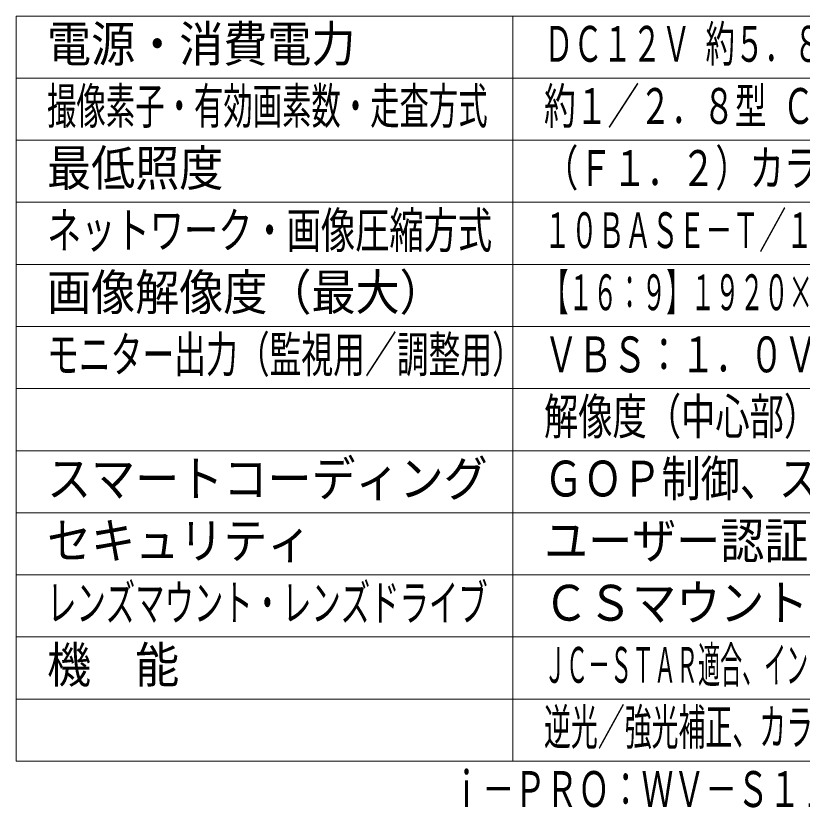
# Model space of a CAD drawing. Units: millimetres on the paper. Extents: x -62 to 64, y -59 to 59.
# Drawn here: x -62.5 to 0.8, y -59 to 5.4 of the extents above; entities that cross this region are included whole.
import ezdxf
from ezdxf.enums import TextEntityAlignment as Align

# ---------------------------------------------------------------- set-up
doc = ezdxf.new("R2010")
doc.units = ezdxf.units.MM
doc.layers.add('0-0_MOJI1', color=7, linetype='Continuous', lineweight=9)
doc.layers.add('0-6_WAKU', color=4, linetype='Continuous', lineweight=9)
doc.layers.add('0-1_相当品', color=4, linetype='Continuous')
doc.styles.add('ＭＳ ゴシック', font='')
doc.styles.get('ＭＳ ゴシック').set_extended_font_data('MS Gothic')

msp = doc.modelspace()

# ---------------------------------------------------------------- linework, layer by layer
at = {"layer": '0-6_WAKU', "color": 3}
for p, q in [((-62.5, -54.6), (-62.5, 5.4)), ((-62.5, 5.4), (62.5, 5.4)), ((-22.5, -54.6), (-22.5, 5.4)), ((-62.5, -54.6), (62.5, -54.6))]:
    msp.add_line(p, q, dxfattribs=at)
at = {"layer": '0-6_WAKU'}
for p, q in [((-62.5, 0.4), (62.5, 0.4)), ((-62.5, -4.6), (62.5, -4.6)), ((-62.5, -9.6), (62.5, -9.6)), ((62.5, -14.6), (-62.5, -14.6)), ((62.5, -19.6), (-62.5, -19.6)), ((62.5, -24.6), (-62.5, -24.6)), ((-62.5, -29.6), (62.5, -29.6)), ((-62.5, -34.6), (62.5, -34.6)), ((-62.5, -39.6), (62.5, -39.6)), ((-62.5, -44.6), (62.5, -44.6)), ((-62.5, -49.6), (62.5, -49.6))]:
    msp.add_line(p, q, dxfattribs=at)

# ---------------------------------------------------------------- texts
at = {"layer": '0-0_MOJI1', "style": 'ＭＳ ゴシック'}
for s, height, width, p in [('電源・消費電力', 2.889, 0.9, (-60, 0.845)), ('ＤＣ１２Ｖ 約５．８Ｗ、ＰｏＥ（ＩＥＥＥ８０２．３ａｆ準拠）約６．３Ｗ', 2.889, 0.6, (-20, 0.845)), ('撮像素子・有効画素数・走査方式', 2.889, 0.6, (-60, -4.155)), ('約１／２．８型 ＣＭＯＳセンサー・約２１０万画素・プログレッシブ', 2.886, 0.65, (-20, -4.155)), ('最低照度', 2.889, 0.9, (-60, -9.155)), ('（Ｆ１．２）カラー：０．０００５ｌｘ、白黒：０．０００３ｌｘ', 2.889, 0.7, (-20, -9.155)), ('ネットワーク・画像圧縮方式', 2.886, 0.7, (-60, -14.155)), ('１０ＢＡＳＥ－Ｔ／１００ＢＡＳＥ－ＴＸ・Ｈ．２６５、Ｈ．２６４、ＪＰＥＧ', 2.886, 0.55, (-20, -14.155)), ('画像解像度（最大）', 2.889, 0.9, (-60, -19.155)), ('【１６：９】１９２０×１０８０（６０ｆｐｓ）【４：３】１２８０×９６０（３０ｆｐｓ）', 2.886, 0.5, (-20, -19.155)), ('モニター出力（監視用／調整用）', 2.886, 0.65, (-60, -24.155)), ('ＶＢＳ：１．０Ｖ［ｐ－ｐ］／７５Ω、ＮＴＳＣ・ＰＡＬ出力', 2.886, 0.7, (-20, -24.155)), ('解像度（中心部）：水平５００ＴＶ本以上、垂直４５０ＴＶ本以上', 2.889, 0.7, (-20, -29.155)), ('スマートコーディング', 2.889, 0.9, (-60, -34.155)), ('ＧＯＰ制御、スマートＶＩＱＳ、スマートＰピクチャ制御', 2.889, 0.8, (-20, -34.155)), ('セキュリティ', 2.889, 0.9, (-60, -39.155)), ('ユーザー認証／ホスト認証／ＨＴＴＰＳ', 2.889, 0.9, (-20, -39.155)), ('レンズマウント・レンズドライブ', 2.889, 0.6, (-60, -44.155)), ('ＣＳマウント・ＤＣ駆動', 2.889, 0.9, (-20, -44.155)), ('機\u3000能', 2.889, 0.9, (-60, -49.155)), ('ＪＣ－ＳＴＡＲ適合、インテリジェントオート、スーパーダイナミック、スマートコーディング、', 2.886, 0.45, (-20, -49.155)), ('逆光／強光補正、カラー／白黒切換、ＡＩアプリ搭載可能、ＭｉｃｒｏＳＤスロット', 2.886, 0.55, (-20, -54.155))]:
    msp.add_text(s, height=height, dxfattribs=dict(at, width=width)).set_placement(p, align=Align.BOTTOM_LEFT)
at = {"layer": '0-1_相当品', "style": 'ＭＳ ゴシック', "width": 0.65}
msp.add_text('ｉ－ＰＲＯ：ＷＶ－Ｓ１１３６Ｄ＋Ｍ１３ＶＧ２８８ＩＲ＋ＷＶ－Ｑ１８０ＵＸ', height=2.889, dxfattribs=at).set_placement((-27.52, -59.155), align=Align.BOTTOM_LEFT)

doc.saveas('drawing.dxf')
